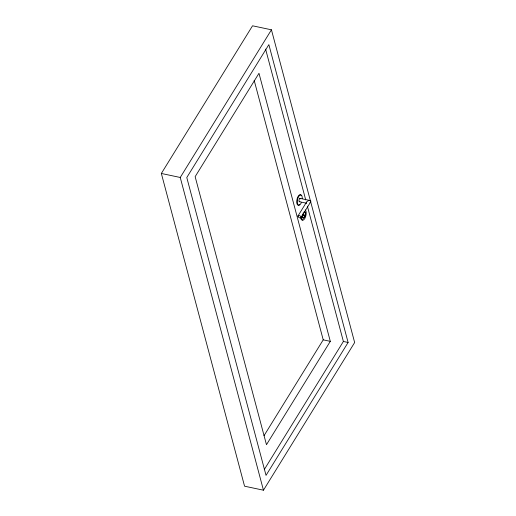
<?xml version="1.0" encoding="UTF-8"?>
<svg xmlns="http://www.w3.org/2000/svg" width="516" height="516" viewBox="0 0 516 516"><rect width="100%" height="100%" fill="white"/><g stroke="black" fill="none" stroke-linecap="round" stroke-linejoin="round"><path stroke-width="0.77" d="M300.996 217.578L310.748 201.788L310.729 200.795C309.245 199.931 306.588 201.027 306.407 202.801L306.569 203.078M161.347 173.466L252.543 25.8L271.442 29.805L354.653 342.534L263.457 490.2L244.558 486.195L161.347 173.466L180.245 177.472L263.457 490.2M180.245 177.472L271.442 29.805M298.061 215.83L306.549 202.085M303.634 214.392C303.414 213.302 303.995 215.881 303.84 215.836M304.027 215.881L303.814 214.095M264.031 435.678L323.216 339.844L254.169 80.335M330.305 341.347L266.469 444.708L195.145 176.659L258.98 73.291L330.305 341.347L323.216 339.844M264.269 469.573L343.385 341.469L307.381 206.161M348.107 342.469L266.037 475.371L186.786 177.53L268.862 44.634L348.107 342.469L343.385 341.469M310.748 201.788L310.045 202.536M300.06 198.376L310.006 200.485M299.48 201.73L306.504 203.22M265.585 49.078L305.73 199.937M298.293 205.181A5.341 2.277 -78 0 1 297.203 198.557A5.341 2.277 -78 0 1 301.15 195.403M299.57 204.484A5.341 2.277 -78 0 1 298.919 205.007M302.879 219.9A5.341 2.277 -78 0 1 300.705 217.43M301.318 202.698A5.341 2.277 -78 0 1 297.487 203.749A5.341 2.277 -78 0 1 299.403 195.506A5.341 2.277 -78 0 1 302.241 198.718M305.208 209.889A5.341 2.277 -78 0 1 304.724 218.668A5.341 2.277 -78 0 1 301.26 216.281M299.886 201.511A1.709 0.729 -78 0 1 298.996 201.014A1.709 0.729 -78 0 1 299.519 198.763A1.709 0.729 -78 0 1 300.499 198.873M304.272 211.818A3.186 1.355 -78 0 1 305.091 212.747M305.111 214.959A3.186 1.355 -78 0 1 304.324 217.165M303.95 217.662A3.186 1.355 -78 0 1 302.35 214.933M299.493 198.26A1.709 0.729 -78 0 1 299.673 198.318M304.085 211.96A3.186 1.355 -78 0 1 305.375 214.456A3.186 1.355 -78 0 1 303.498 218.107A3.186 1.355 -78 0 1 302.537 214.972M302.995 213.411A3.186 1.355 -78 0 1 303.331 212.766M298.151 216.701A1.709 0.993 31.7 0 0 300.822 217.771A1.709 0.993 31.7 0 0 299.615 215.636A1.709 0.993 31.7 0 0 298.151 216.701"/></g></svg>
